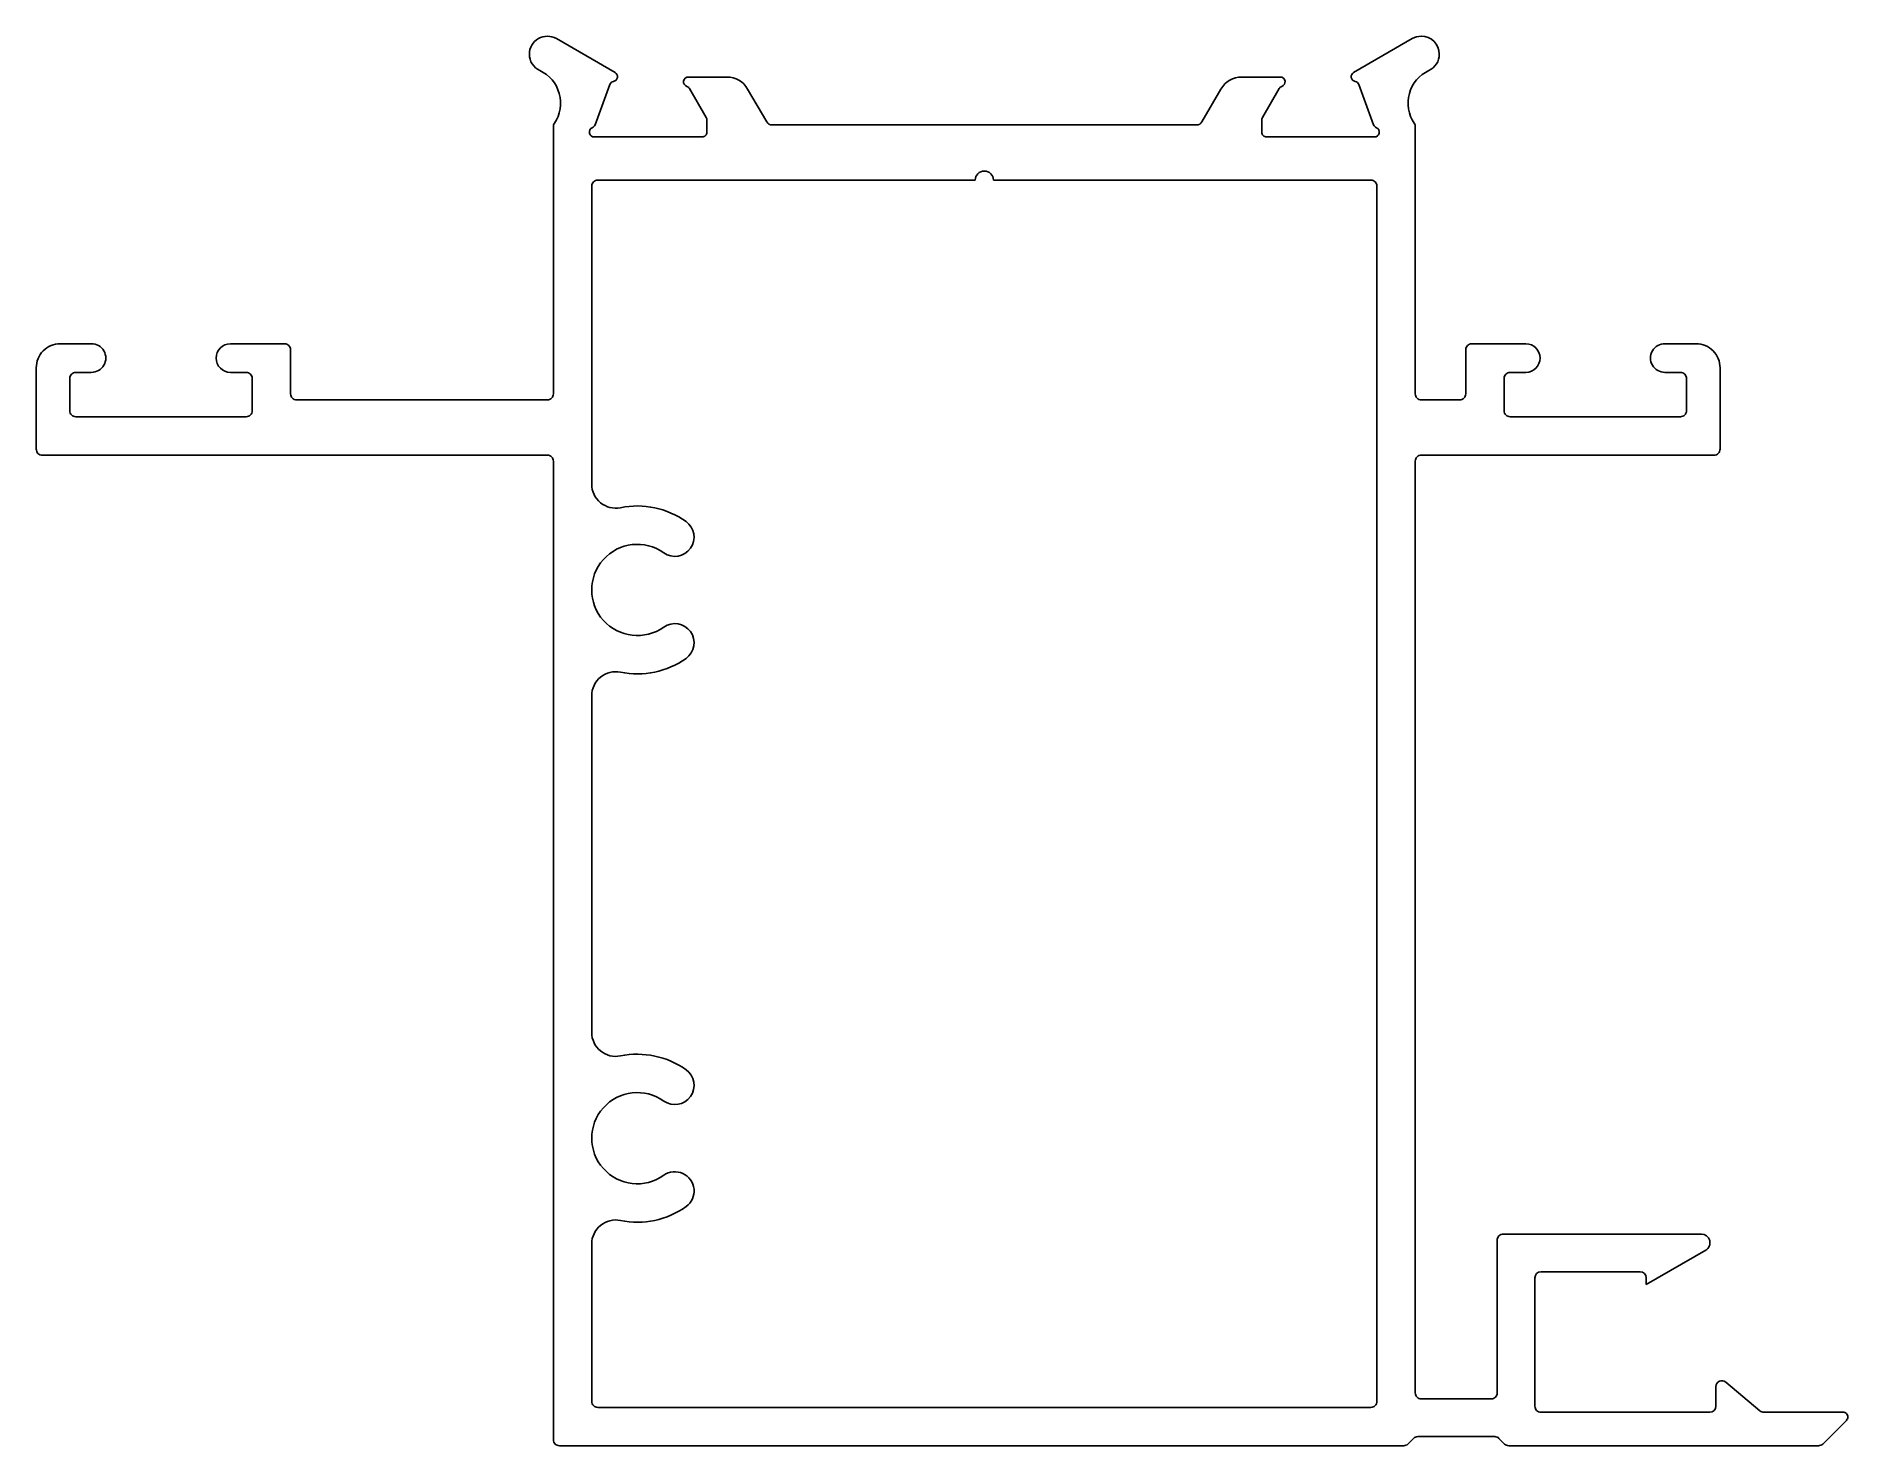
# Model space of a CAD drawing. Extents: x -39.4 to 36, y 2.7 to 61.4.
import ezdxf

# ---------------------------------------------------------------- set-up
doc = ezdxf.new("R2010")
doc.units = 0
doc.layers.add('JAMB', color=7, linetype='CONTINUOUS')

msp = doc.modelspace()

# ---------------------------------------------------------------- linework, layer by layer
at = {"layer": 'JAMB', "color": 7, "linetype": 'CONTINUOUS'}
for p, q in [((-15.325, 59.932), (-17.77, 61.343)), ((17.9, 61.343), (15.456, 59.932)), ((-10.663, 59.744), (-12.268, 59.744)), ((12.399, 59.744), (10.794, 59.744)), ((-16.157, 57.747), (-15.544, 59.431)), ((-12.222, 59.264), (-11.529, 58.063)), ((-9.003, 57.869), (-9.797, 59.244)), ((9.928, 59.244), (9.134, 57.869)), ((11.659, 58.063), (12.353, 59.264)), ((15.675, 59.431), (16.288, 57.747)), ((-17.895, 57.673), (-17.895, 46.534)), ((-11.495, 57.936), (-11.495, 57.444)), ((8.918, 57.744), (-8.787, 57.744)), ((11.625, 57.444), (11.625, 57.936)), ((18.025, 46.534), (18.025, 57.673)), ((-11.695, 57.244), (-16.195, 57.244)), ((16.325, 57.244), (11.825, 57.244)), ((-16.295, 55.194), (-16.295, 42.773)), ((-0.316, 55.444), (-16.045, 55.444)), ((16.175, 55.444), (0.446, 55.444)), ((16.425, 4.544), (16.425, 55.194)), ((-37.149, 48.624), (-38.445, 48.624)), ((-29.095, 48.624), (-31.35, 48.624)), ((-28.845, 46.534), (-28.845, 48.374)), ((20.125, 48.374), (20.125, 46.534)), ((22.63, 48.624), (20.375, 48.624)), ((29.725, 48.624), (28.43, 48.624)), ((-39.445, 47.624), (-39.445, 44.234)), ((30.725, 44.234), (30.725, 47.624)), ((-38.045, 45.834), (-38.045, 47.184)), ((-37.795, 47.434), (-37.149, 47.434)), ((-31.35, 47.434), (-30.695, 47.434)), ((-30.445, 47.184), (-30.445, 45.834)), ((21.725, 45.834), (21.725, 47.184)), ((21.975, 47.434), (22.63, 47.434)), ((28.43, 47.434), (29.075, 47.434)), ((29.325, 47.184), (29.325, 45.834)), ((-18.145, 46.284), (-28.595, 46.284)), ((19.875, 46.284), (18.275, 46.284)), ((-30.695, 45.584), (-37.795, 45.584)), ((29.075, 45.584), (21.975, 45.584)), ((-39.195, 43.984), (-18.145, 43.984)), ((18.275, 43.984), (30.475, 43.984)), ((-17.895, 43.734), (-17.895, 36.308)), ((18.025, 4.894), (18.025, 43.734)), ((-17.895, 36.308), (-17.895, 15.978)), ((-16.295, 33.955), (-16.295, 19.923)), ((-17.895, 15.978), (-17.895, 2.944)), ((29.947, 11.514), (21.689, 11.514)), ((-16.295, 11.105), (-16.295, 4.544)), ((21.439, 11.264), (21.439, 4.894)), ((27.646, 9.414), (30.126, 10.845)), ((23.259, 9.944), (27.392, 9.944)), ((23.009, 4.344), (23.009, 9.694)), ((27.646, 9.69), (27.646, 9.414)), ((32.39, 4.152), (30.963, 5.349)), ((21.189, 4.644), (18.275, 4.644)), ((30.553, 5.158), (30.553, 4.344)), ((-16.045, 4.294), (16.175, 4.294)), ((30.303, 4.094), (23.259, 4.094)), ((35.848, 4.094), (32.55, 4.094)), ((18.129, 3.074), (21.335, 3.074)), ((35.004, 2.767), (35.989, 3.752)), ((-17.645, 2.694), (17.542, 2.694)), ((17.719, 2.767), (17.952, 3)), ((21.512, 3), (21.746, 2.767)), ((21.923, 2.694), (34.827, 2.694))]:
    msp.add_line(p, q, dxfattribs=at)
for centre, radius, start, end in [((-18.145, 60.694), 0.75, 59.99999, 180), ((18.275, 60.694), 0.75, 90, 120.00001), ((18.275, 60.694), 0.75, 360, 90), ((-18.145, 60.694), 0.75, 180, 245.02501), ((18.275, 60.694), 0.75, 294.97499, 0), ((-19.095, 58.654), 1.5, 325.99229, 65.02505), ((-15.425, 59.759), 0.2, 280.26289, 60.00002), ((-12.268, 59.544), 0.2, 90, 251.23745), ((-10.663, 58.744), 1, 30.00004, 90), ((10.794, 58.744), 1, 90.00003, 149.99999), ((12.399, 59.544), 0.2, 288.76254, 90), ((15.556, 59.759), 0.2, 119.99998, 259.7371), ((19.225, 58.654), 1.5, 114.97495, 214.00771), ((-15.353, 59.362), 0.203, 100.26289, 159.99999), ((-12.398, 59.162), 0.203, 29.99999, 71.23745), ((12.529, 59.162), 0.203, 108.76254, 149.99998), ((15.484, 59.362), 0.203, 19.99998, 79.7371), ((-17.641, 57.673), 0.254, 145.99229, 180), ((-16.195, 57.444), 0.2, 112.34716, 270), ((-16.348, 57.817), 0.203, 292.34716, 339.99999), ((-11.695, 57.444), 0.2, 269.99996, 0.00004), ((-11.749, 57.936), 0.254, 360, 29.99999), ((-8.787, 57.994), 0.25, 210.00009, 270.00005), ((8.918, 57.994), 0.25, 270.00006, 330.00002), ((11.879, 57.936), 0.254, 149.99998, 180), ((11.825, 57.444), 0.2, 179.99996, 270.00004), ((16.479, 57.817), 0.203, 199.99998, 247.65283), ((16.325, 57.444), 0.2, 270, 67.65283), ((17.771, 57.673), 0.254, 0, 34.00771), ((-16.045, 55.194), 0.25, 89.99996, 180.00004), ((0.065, 55.444), 0.381, 0, 180), ((16.175, 55.194), 0.25, 359.99996, 90.00004), ((-38.445, 47.624), 1, 89.99996, 180.00004), ((-37.14, 48.029), 0.595, 269.079, 90.921), ((-31.35, 48.029), 0.595, 90, 270), ((-29.095, 48.374), 0.25, 359.99996, 90.00004), ((20.375, 48.374), 0.25, 89.99996, 180.00004), ((22.63, 48.029), 0.595, 270, 90), ((28.42, 48.029), 0.595, 89.079, 270.921), ((29.725, 47.624), 1, 359.99996, 90.00004), ((-37.795, 47.184), 0.25, 89.99996, 180.00004), ((-30.695, 47.184), 0.25, 359.99996, 90.00004), ((21.975, 47.184), 0.25, 89.99996, 180.00004), ((29.075, 47.184), 0.25, 359.99996, 90.00004), ((-28.595, 46.534), 0.25, 179.99996, 270.00004), ((-18.145, 46.534), 0.25, 269.99996, 0.00004), ((18.275, 46.534), 0.25, 179.99996, 270.00004), ((19.875, 46.534), 0.25, 269.99996, 0.00004), ((-37.795, 45.834), 0.25, 179.99996, 270.00004), ((-30.695, 45.834), 0.25, 269.99996, 0.00004), ((21.975, 45.834), 0.25, 179.99996, 270.00004), ((29.075, 45.834), 0.25, 269.99996, 0.00004), ((-39.195, 44.234), 0.25, 179.99996, 270.00004), ((-18.145, 43.734), 0.25, 359.99996, 90.00004), ((18.275, 43.734), 0.25, 89.99996, 180.00004), ((30.475, 44.234), 0.25, 269.99996, 0.00004), ((-15.295, 42.773), 1, 179.99998, 281.53697), ((-14.395, 38.364), 3.5, 54.56907, 101.53693), ((-12.829, 40.564), 0.8, 234.56904, 54.56904), ((-14.395, 38.364), 1.9, 54.56905, 305.43095), ((-12.829, 36.164), 0.8, 305.43096, 125.43096), ((-14.395, 38.364), 3.5, 258.46307, 305.43093), ((-15.295, 33.955), 1, 78.46303, 180.00002), ((-15.295, 19.923), 1, 180.00001, 281.537), ((-14.395, 15.514), 3.5, 54.56907, 101.53693), ((-12.829, 17.714), 0.8, 234.56907, 54.56907), ((-14.395, 15.514), 1.9, 54.56905, 305.43095), ((-12.829, 13.314), 0.8, 305.43093, 125.43093), ((-15.295, 11.105), 1, 78.46303, 180.00002), ((-14.395, 15.514), 3.5, 258.46307, 305.43093), ((21.689, 11.264), 0.25, 89.99996, 180.00004), ((29.947, 11.156), 0.358, 299.99996, 89.99996), ((23.259, 9.694), 0.25, 90, 180), ((27.392, 9.69), 0.254, 0, 90), ((30.803, 5.158), 0.25, 50, 179.99996), ((-16.045, 4.544), 0.25, 179.99996, 270.00004), ((16.175, 4.544), 0.25, 269.99996, 0.00004), ((18.275, 4.894), 0.25, 179.99996, 270.00004), ((21.189, 4.894), 0.25, 269.99996, 0.00004), ((23.259, 4.344), 0.25, 179.99996, 270.00004), ((30.303, 4.344), 0.25, 270, 360), ((32.55, 4.344), 0.25, 229.99999, 270), ((35.848, 3.894), 0.2, 360, 90.00014), ((35.848, 3.894), 0.2, 315.00008, 0), ((18.129, 2.824), 0.25, 90, 135), ((21.335, 2.824), 0.25, 45, 90), ((-17.645, 2.944), 0.25, 179.99996, 270.00004), ((17.542, 2.944), 0.25, 270, 315), ((21.923, 2.944), 0.25, 225, 270), ((34.827, 2.944), 0.25, 269.99992, 314.99984)]:
    msp.add_arc(centre, radius, start, end, dxfattribs=at)

doc.saveas('drawing.dxf')
